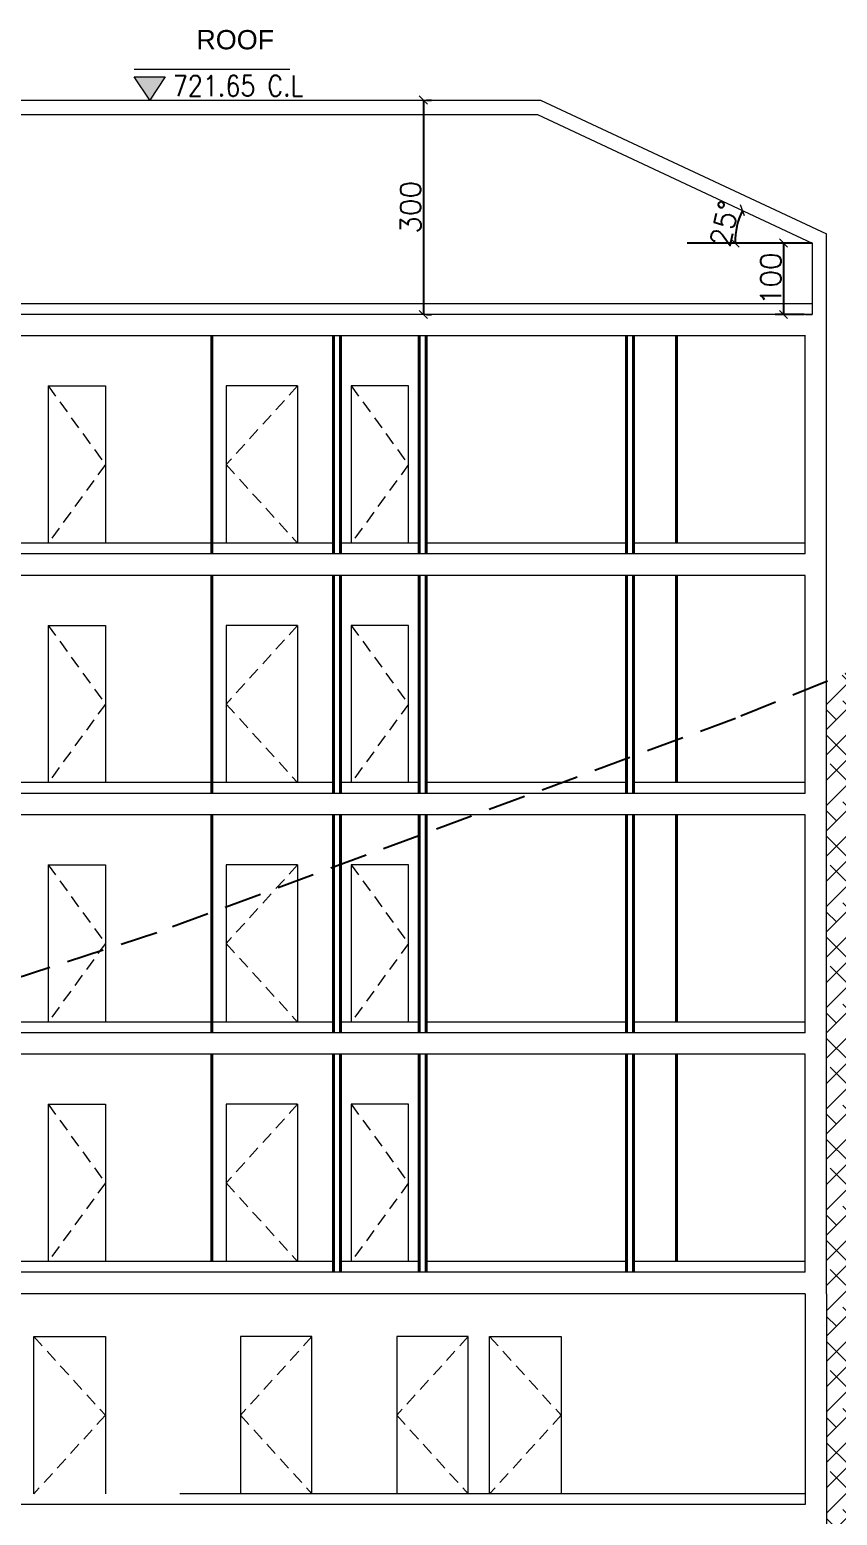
# Model space of a CAD drawing. Header units: metres. Extents: x -322116 to -321123, y -26723 to -26468.
# Drawn here: x -321892.83 to -321881.54, y -26711.66 to -26690.87 of the extents above; entities that cross this region are included whole.
import ezdxf

# ---------------------------------------------------------------- set-up
doc = ezdxf.new("R2010")
doc.units = ezdxf.units.M
doc.header["$LTSCALE"] = 7
doc.header["$MEASUREMENT"] = 0
doc.header["$PDMODE"] = 34
doc.header["$PDSIZE"] = 0.5
for name, pattern in [('1363-TXX-A-XXX-Plots layouts-R02$0$HIDDEN', [0.375, 0.25, -0.125]), ('Hidden', [9.525, 6.35, -3.175]), ('Keyplan G01-C$0$DASHED2', [0.375, 0.25, -0.125])]:
    doc.linetypes.add(name, pattern=pattern)
for name, color, linetype, lineweight in [('1363TX15X-AS301$0$A-FLOR-IDEN', 4, 'Continuous', 18), ('A-ANNO-TXT3', 6, 'Continuous', 30), ('A-DOOR', 134, 'Continuous', 18), ('A-FLOR-HIDN', 9, 'Hidden', 13), ('A-GRID-DIMS', 142, 'Continuous', 9), ('A-WALL-BLWO', 7, 'Continuous', 40), ('L-Structure', 5, 'Continuous', 15), ('plaster', 1, 'Continuous', 0), ('XREF-W09-A-ELEV04$0$A--SECT-TILE', 32, 'Continuous', 5)]:
    doc.layers.add(name, color=color, linetype=linetype, lineweight=lineweight)
doc.layers.add('Layer1', color=2, linetype='Continuous')
doc.styles.add('1363TX15X-AS301$0$EG_SIMPLEX', font='SIMPLEX.shx')
doc.styles.add('EG_SIMPLEX', font='SIMPLEX.shx')
doc.styles.get("Standard").update_dxf_attribs({"font": 'romans.shx', "height": 0.5})
doc.dimstyles.new('ERGA-M-0200', dxfattribs={"dimscale": 1.15, "dimtxt": 0.2, "dimasz": 0.2, "dimexe": 0.1, "dimexo": 0.1, "dimgap": 0.06, "dimtad": 1, "dimdec": 1, "dimlfac": 100, "dimrnd": 5, "dimdsep": 46, "dimtxsty": 'EG_SIMPLEX', "dimblk1": 'OBLIQUE', "dimblk2": 'OBLIQUE', "dimsah": 1, "dimcen": 0.3, "dimclrd": 256, "dimclre": 256, "dimclrt": 2, "dimadec": 0, "dimazin": 0, "dimtfac": 1, "dimtdec": 1, "dimtix": 1, "dimtmove": 2, "dimatfit": 3, "dimldrblk": 'OBLIQUE', "dimfxl": 1, "dimtolj": 1, "dimtzin": 0, "dimarcsym": 0})

# ---------------------------------------------------------------- blocks, each defined once
blk = doc.blocks.new('TOPO')
at = {"layer": 'Layer1', "linetype": 'Keyplan G01-C$0$DASHED2', "ltscale": 0.3, "elevation": 0.001}
blk.add_lwpolyline([(-321873.759, -26698.269), (-321878.021, -26698.509), (-321882.959, -26700.509), (-321891.057, -26703.509), (-321903.336, -26707.509), (-321906.638, -26708.209), (-321907.321, -26708.509), (-321908.638, -26709.166), (-321909.064, -26709.509), (-321910.868, -26711.509), (-321912.73, -26713.509)], dxfattribs=at)
blk = doc.blocks.new('*U133')
blk.add_hatch(color=256).paths.add_polyline_path([(150, 225), (-150, 225), (0, 0)])
blk.add_line((-150, 300), (1362, 300))
blk.add_lwpolyline([(-150, 225), (150, 225), (0, 0)], close=True)
at = {"style": '1363TX15X-AS301$0$EG_SIMPLEX', "width": 0.85}
for tag, p in [('F.F.L.', (225, 375)), ('C.L.', (225, 39))]:
    blk.add_attdef(tag, p, '', height=200, dxfattribs=at)
blk = doc.blocks.new('_OBLIQUE')
at = {"color": 0, "linetype": 'ByBlock'}
blk.add_line((-0.5, -0.5), (0.5, 0.5), dxfattribs=at)
blk = doc.blocks.new('*D78')
at = {"layer": 'A-GRID-DIMS', "lineweight": -2, "transparency": 16777216}
for p, q in [((-321887.326, -26691.859), (-321887.326, -26694.859)), ((-321887.283, -26691.859), (-321887.211, -26691.859)), ((-321887.283, -26694.859), (-321887.211, -26694.859))]:
    blk.add_line(p, q, dxfattribs=at)
at = {"layer": 'Defpoints', "color": 0, "transparency": 16777216}
for p in [(-321887.398, -26691.859, -0.001), (-321887.398, -26694.859, 0), (-321887.326, -26694.859)]:
    blk.add_point(p, dxfattribs=at)
at = {"layer": 'A-GRID-DIMS', "lineweight": -2, "transparency": 16777216, "xscale": 0.115, "yscale": 0.115, "zscale": 0.115}
for p, rotation in [((-321887.326, -26691.859), 90), ((-321887.326, -26694.859), 270)]:
    blk.add_blockref('_OBLIQUE', p, dxfattribs=dict(at, rotation=rotation))
at = {"layer": 'A-GRID-DIMS', "color": 2, "transparency": 16777216, "insert": (-321887.505, -26693.359), "char_height": 0.2875, "attachment_point": 5, "rotation": 90, "style": 'EG_SIMPLEX'}
blk.add_mtext('\\A1;300', dxfattribs=at)
blk = doc.blocks.new('*D103')
at = {"layer": 'A-GRID-DIMS', "lineweight": -2, "transparency": 16777216}
for p, q in [((-321882.001, -26693.859), (-321882.403, -26693.859)), ((-321882.288, -26693.859), (-321882.288, -26694.859)), ((-321882.001, -26694.859), (-321882.403, -26694.859))]:
    blk.add_line(p, q, dxfattribs=at)
at = {"layer": 'Defpoints', "color": 0, "transparency": 16777216}
for p in [(-321881.886, -26693.859, -0.001), (-321882.288, -26694.859), (-321881.886, -26694.859, 0)]:
    blk.add_point(p, dxfattribs=at)
at = {"layer": 'A-GRID-DIMS', "lineweight": -2, "transparency": 16777216, "xscale": 0.115, "yscale": 0.115, "zscale": 0.115}
for p, rotation in [((-321882.288, -26693.859), 90), ((-321882.288, -26694.859), 270)]:
    blk.add_blockref('_OBLIQUE', p, dxfattribs=dict(at, rotation=rotation))
at = {"layer": 'A-GRID-DIMS', "color": 2, "transparency": 16777216, "insert": (-321882.466, -26694.359), "char_height": 0.2875, "attachment_point": 5, "rotation": 90, "style": 'EG_SIMPLEX'}
blk.add_mtext('\\A1;100', dxfattribs=at)
blk = doc.blocks.new('*D109')
at = {"layer": 'A-GRID-DIMS', "lineweight": -2, "transparency": 16777216}
blk.add_arc((-321881.886, -26693.859), 1.079, 154.9058, 180, dxfattribs=at)
at = {"layer": 'Defpoints', "color": 0, "transparency": 16777216}
for p in [(-321885.729, -26692.059, 0), (-321882.919, -26693.548), (-321883.634, -26693.859, 0), (-321881.886, -26693.859, 0), (-321881.886, -26693.859, 0)]:
    blk.add_point(p, dxfattribs=at)
at = {"layer": 'A-GRID-DIMS', "lineweight": -2, "transparency": 16777216, "xscale": 0.115, "yscale": 0.115, "zscale": 0.115}
for p, rotation in [((-321882.863, -26693.401), 64.90581409019416), ((-321882.965, -26693.859), 270.0000000000885)]:
    blk.add_blockref('_OBLIQUE', p, dxfattribs=dict(at, rotation=rotation))
at = {"layer": 'A-GRID-DIMS', "color": 2, "transparency": 16777216, "insert": (-321883.113, -26693.586), "char_height": 0.2875, "attachment_point": 5, "rotation": 77.4529, "style": 'EG_SIMPLEX'}
blk.add_mtext('\\A1;25°', dxfattribs=at)

msp = doc.modelspace()

# ---------------------------------------------------------------- hatches: boundary and pattern name
at = {"layer": 'plaster'}
h = msp.add_hatch(dxfattribs=at)
h.set_pattern_fill('ANSI38', color=256, scale=2)
h.paths.add_polyline_path([(-321871.2168, -26698.2687), (-321873.7587, -26698.2687), (-321873.7587, -26699.3162), (-321871.2168, -26699.3162)])
h.paths.add_polyline_path([(-321873.7587, -26698.2687), (-321878.021, -26698.5087), (-321878.7623, -26698.809), (-321878.7623, -26699.8667), (-321877.6813, -26699.3162), (-321873.7587, -26699.3162)])
h.paths.add_polyline_path([(-321878.7623, -26698.809), (-321881.6857, -26699.9929), (-321881.6857, -26701.8587), (-321881.6857, -26705.2087), (-321881.6857, -26708.5587), (-321881.6857, -26714.9087), (-321906.6385, -26714.9087), (-321906.6385, -26709.1659), (-321908.6385, -26709.1683), (-321908.6385, -26712.4336), (-321907.4976, -26712.4336), (-321907.4976, -26715.9813), (-321880.3848, -26715.9813), (-321880.3848, -26700.6929), (-321878.7623, -26699.8667)])
h.paths.add_polyline_path([(-321908.6385, -26709.1683), (-321908.6405, -26709.1683), (-321911.6385, -26712.7207), (-321911.6385, -26719.7087), (-321911.6385, -26720.6938), (-321910.5709, -26720.6938), (-321910.5709, -26712.4336), (-321908.6385, -26712.4336)])
h.paths.add_polyline_path([(-321911.6385, -26719.7087), (-321915.0219, -26719.7087), (-321915.0219, -26720.6938), (-321911.6385, -26720.6938)])
h.paths.add_polyline_path([(-321908.08, -26712.9139), (-321907.1969, -26712.9139), (-321907.1969, -26712.4827), (-321908.08, -26712.4827)], flags=25)
h.paths.add_polyline_path([(-321912.4777, -26713.0407), (-321910.8999, -26713.0407), (-321910.8999, -26712.6087), (-321912.4777, -26712.6087)], flags=9)

# ---------------------------------------------------------------- linework, layer by layer
at = {"color": 8, "transparency": 33554623}
msp.add_line((-321881.8857, -26693.8587, 0), (-321883.6339, -26693.8587, 0), dxfattribs=at)
at = {"layer": 'A-DOOR'}
for p, q in [((-321892.5759, -26695.8587, 0.0005), (-321891.7759, -26695.8587, 0.0005)), ((-321889.0857, -26695.8587, 0.0005), (-321890.0857, -26695.8587, 0.0005)), ((-321892.5759, -26699.2087, 0.0005), (-321891.7759, -26699.2087, 0.0005)), ((-321889.0857, -26699.2087, 0.0005), (-321890.0857, -26699.2087, 0.0005)), ((-321892.5759, -26702.5587, 0.0005), (-321891.7759, -26702.5587, 0.0005)), ((-321889.0857, -26702.5587, 0.0005), (-321890.0857, -26702.5587, 0.0005)), ((-321892.5759, -26705.9087, 0.0008), (-321891.7759, -26705.9087, 0.0008)), ((-321889.0857, -26705.9087, 0.0008), (-321890.0857, -26705.9087, 0.0008))]:
    msp.add_line(p, q, dxfattribs=at)
for points, elevation in [([(-321892.5759, -26695.8587), (-321892.5759, -26698.0587)], 0.0002), ([(-321891.7759, -26695.8587), (-321891.7759, -26698.0587)], 0.0002), ([(-321890.0857, -26695.8587), (-321890.0857, -26698.0587)], 0.0002), ([(-321889.0857, -26695.8587), (-321889.0857, -26698.0587)], 0.0002), ([(-321887.5357, -26698.0587), (-321887.5357, -26695.8587), (-321888.3357, -26695.8587), (-321888.3357, -26698.0587)], 0.0002), ([(-321892.5759, -26699.2087), (-321892.5759, -26701.4087)], 0.0002), ([(-321891.7759, -26699.2087), (-321891.7759, -26701.4087)], 0.0002), ([(-321890.0857, -26699.2087), (-321890.0857, -26701.4087)], 0.0002), ([(-321889.0857, -26699.2087), (-321889.0857, -26701.4087)], 0.0002), ([(-321887.5357, -26701.4087), (-321887.5357, -26699.2087), (-321888.3357, -26699.2087), (-321888.3357, -26701.4087)], 0.0002), ([(-321892.5759, -26702.5587), (-321892.5759, -26704.7587)], 0.0002), ([(-321891.7759, -26702.5587), (-321891.7759, -26704.7587)], 0.0002), ([(-321890.0857, -26702.5587), (-321890.0857, -26704.7587)], 0.0002), ([(-321889.0857, -26702.5587), (-321889.0857, -26704.7587)], 0.0002), ([(-321887.5357, -26704.7587), (-321887.5357, -26702.5587), (-321888.3357, -26702.5587), (-321888.3357, -26704.7587)], 0.0002), ([(-321892.5759, -26705.9087), (-321892.5759, -26708.1087)], 0.0005), ([(-321891.7759, -26705.9087), (-321891.7759, -26708.1087)], 0.0005), ([(-321890.0857, -26705.9087), (-321890.0857, -26708.1087)], 0.0005), ([(-321889.0857, -26705.9087), (-321889.0857, -26708.1087)], 0.0005), ([(-321887.5357, -26708.1087), (-321887.5357, -26705.9087), (-321888.3357, -26705.9087), (-321888.3357, -26708.1087)], 0.0005), ([(-321892.7759, -26711.3587), (-321892.7759, -26709.1587), (-321891.7759, -26709.1587), (-321891.7759, -26711.3587)], 0), ([(-321888.8857, -26711.3587), (-321888.8857, -26709.1587), (-321889.8857, -26709.1587), (-321889.8857, -26711.3587)], 0), ([(-321886.699, -26711.3587), (-321886.699, -26709.1587), (-321887.699, -26709.1587), (-321887.699, -26711.3587)], 0.0007), ([(-321886.399, -26711.3587), (-321886.399, -26709.1587), (-321885.399, -26709.1587), (-321885.399, -26711.3587)], 0.0007)]:
    msp.add_lwpolyline(points, dxfattribs=dict(at, elevation=elevation))
at = {"layer": 'A-FLOR-HIDN', "linetype": '1363-TXX-A-XXX-Plots layouts-R02$0$HIDDEN', "ltscale": 5}
msp.add_line((-321881.9857, -26711.3587, 94.8236), (-321900.9385, -26711.3587, -579.405), dxfattribs=at)
at = {"layer": 'A-FLOR-HIDN', "linetype": '1363-TXX-A-XXX-Plots layouts-R02$0$HIDDEN', "ltscale": 0.1}
for points, elevation in [([(-321892.5759, -26695.8587), (-321891.7759, -26696.9587), (-321892.5759, -26698.0587)], 0.0002), ([(-321889.0857, -26695.8587), (-321890.0857, -26696.9587), (-321889.0857, -26698.0587)], 0.0002), ([(-321888.3357, -26695.8587), (-321887.5357, -26696.9587), (-321888.3357, -26698.0587)], 0.0002), ([(-321892.5759, -26699.2087), (-321891.7759, -26700.3087), (-321892.5759, -26701.4087)], 0.0002), ([(-321889.0857, -26699.2087), (-321890.0857, -26700.3087), (-321889.0857, -26701.4087)], 0.0002), ([(-321888.3357, -26699.2087), (-321887.5357, -26700.3087), (-321888.3357, -26701.4087)], 0.0002), ([(-321892.5759, -26702.5587), (-321891.7759, -26703.6587), (-321892.5759, -26704.7587)], 0.0002), ([(-321889.0857, -26702.5587), (-321890.0857, -26703.6587), (-321889.0857, -26704.7587)], 0.0002), ([(-321888.3357, -26702.5587), (-321887.5357, -26703.6587), (-321888.3357, -26704.7587)], 0.0002), ([(-321892.5759, -26705.9087), (-321891.7759, -26707.0087), (-321892.5759, -26708.1087)], 0.0005), ([(-321889.0857, -26705.9087), (-321890.0857, -26707.0087), (-321889.0857, -26708.1087)], 0.0005), ([(-321888.3357, -26705.9087), (-321887.5357, -26707.0087), (-321888.3357, -26708.1087)], 0.0005), ([(-321892.7759, -26709.1587), (-321891.7759, -26710.2587), (-321892.7759, -26711.3587)], 0), ([(-321888.8857, -26709.1587), (-321889.8857, -26710.2587), (-321888.8857, -26711.3587)], 0), ([(-321886.699, -26709.1587), (-321887.699, -26710.2587), (-321886.699, -26711.3587)], 0.0007), ([(-321886.399, -26709.1587), (-321885.399, -26710.2587), (-321886.399, -26711.3587)], 0.0007)]:
    msp.add_lwpolyline(points, dxfattribs=dict(at, elevation=elevation))
at = {"layer": 'A-WALL-BLWO'}
for p, q in [((-321890.2857, -26695.1587, 0.0007), (-321890.2857, -26698.2087, 0.0007)), ((-321888.5857, -26695.1587, -0.0005), (-321888.5857, -26698.2087, -0.0005)), ((-321888.4857, -26695.1587, 0.0001), (-321888.4857, -26698.2087, 0.0001)), ((-321887.3857, -26695.1587, 0.0007), (-321887.3857, -26698.2087, 0.0007)), ((-321887.2857, -26695.1587, 0.0014), (-321887.2857, -26698.2087, 0.0014)), ((-321884.4857, -26695.1587, 0.0005), (-321884.4857, -26698.2087, 0.0005)), ((-321884.3857, -26695.1587, 0.0005), (-321884.3857, -26698.2087, 0.0005)), ((-321883.7857, -26695.1587, 0), (-321883.7857, -26698.0587, 0)), ((-321890.2857, -26698.5087, 0.0007), (-321890.2857, -26701.5587, 0.0007)), ((-321888.5857, -26698.5087, -0.0005), (-321888.5857, -26701.5587, -0.0005)), ((-321888.4857, -26698.5087, 0.0001), (-321888.4857, -26701.5587, 0.0001)), ((-321887.3857, -26698.5087, 0.0007), (-321887.3857, -26701.5587, 0.0007)), ((-321887.2857, -26698.5087, 0.0014), (-321887.2857, -26701.5587, 0.0014)), ((-321884.4857, -26698.5087, 0.0005), (-321884.4857, -26701.5587, 0.0005)), ((-321884.3857, -26698.5087, 0.0005), (-321884.3857, -26701.5587, 0.0005)), ((-321883.7857, -26698.5087, 0), (-321883.7857, -26701.4087, 0)), ((-321890.2857, -26701.8587, 0.0007), (-321890.2857, -26704.9087, 0.0007)), ((-321888.5857, -26701.8587, -0.0005), (-321888.5857, -26704.9087, -0.0005)), ((-321888.4857, -26701.8587, 0.0001), (-321888.4857, -26704.9087, 0.0001)), ((-321887.3857, -26701.8587, 0.0007), (-321887.3857, -26704.9087, 0.0007)), ((-321887.2857, -26701.8587, 0.0014), (-321887.2857, -26704.9087, 0.0014)), ((-321884.4857, -26701.8587, 0.0005), (-321884.4857, -26704.9087, 0.0005)), ((-321884.3857, -26701.8587, 0.0005), (-321884.3857, -26704.9087, 0.0005)), ((-321883.7857, -26701.8587, 0), (-321883.7857, -26704.7587, 0)), ((-321890.2857, -26705.2087, 0.0001), (-321890.2857, -26708.1087, -0.0002)), ((-321888.5857, -26705.2087, 0), (-321888.5857, -26708.2587, 0)), ((-321888.4857, -26705.2087, 0.0007), (-321888.4857, -26708.2587, 0.0007)), ((-321887.3857, -26705.2087, 0.0001), (-321887.3857, -26708.2587, 0.0001)), ((-321887.2857, -26705.2087, 0.0008), (-321887.2857, -26708.2587, 0.0008)), ((-321884.4857, -26705.2087, 0), (-321884.4857, -26708.2587, 0)), ((-321884.3857, -26705.2087, 0), (-321884.3857, -26708.2587, 0)), ((-321883.7857, -26705.2087, 0), (-321883.7857, -26708.1087, 0))]:
    msp.add_line(p, q, dxfattribs=at)
at = {"layer": 'L-Structure'}
for p, q in [((-321881.6857, -26698.5087), (-321881.6857, -26693.7303, 0.0002)), ((-321881.8857, -26694.8587, 0.0002), (-321898.6422, -26694.8587, 0.0002)), ((-321881.9815, -26694.8587, 0.0002), (-321881.8857, -26694.8587, 0.0002)), ((-321881.9815, -26695.1587, 0.0002), (-321900.4357, -26695.1587, -0.0004)), ((-321881.9857, -26698.2087, 0.0007), (-321881.9857, -26695.1587, 0.0007)), ((-321881.9857, -26698.2087, 0.0001), (-321903.0857, -26698.2087, 0)), ((-321881.9857, -26698.5087, 0.0001), (-321900.4357, -26698.5087, 0.0001)), ((-321881.9857, -26701.5587, 0.0007), (-321881.9857, -26698.5087, 0.0007)), ((-321881.6857, -26701.8587), (-321881.6857, -26698.5087)), ((-321881.9857, -26701.5587, 0.0001), (-321900.4357, -26701.5587, 0.0001)), ((-321881.9857, -26701.8587, 0.0001), (-321900.4357, -26701.8587, 0.0001)), ((-321881.9857, -26704.9087, 0.0007), (-321881.9857, -26701.8587, 0.0007)), ((-321881.6857, -26705.2087), (-321881.6857, -26701.8587)), ((-321881.9857, -26704.9087, 0.0001), (-321900.4357, -26704.9087, 0.0001)), ((-321881.9857, -26705.2087, 0.0001), (-321900.4357, -26705.2087, 0.0001)), ((-321881.9857, -26708.2587, 0.0007), (-321881.9857, -26705.2087, 0.0007)), ((-321881.6857, -26708.5587), (-321881.6857, -26705.2087)), ((-321881.9857, -26708.2587, 0.0007), (-321900.4357, -26708.2587, 0.0014)), ((-321881.9857, -26708.5587, 0.0007), (-321899.8357, -26708.5587, 0.0007)), ((-321881.9857, -26711.5087, 105.4956), (-321906.3385, -26711.5087, -771.505))]:
    msp.add_line(p, q, dxfattribs=at)
for points, elevation in [([(-321898.8422, -26694.8587), (-321898.8422, -26693.7317), (-321894.7422, -26691.8587), (-321885.6857, -26691.8587), (-321881.6857, -26693.7303)], 0), ([(-321898.6422, -26694.8587), (-321898.6422, -26693.8587), (-321894.6976, -26692.0587), (-321885.7293, -26692.0587), (-321881.8857, -26693.8587), (-321881.8857, -26694.8587)], 0), ([(-321881.6857, -26708.5587), (-321881.6857, -26714.9087), (-321906.6385, -26714.9087), (-321906.6385, -26708.2587)], 0.0007), ([(-321881.9857, -26708.5587), (-321881.9857, -26711.5087)], 0.0007)]:
    msp.add_lwpolyline(points, dxfattribs=dict(at, elevation=elevation))
at = {"layer": 'XREF-W09-A-ELEV04$0$A--SECT-TILE'}
for p, q in [((-321881.8857, -26694.7087, 877.0008), (-321898.6422, -26694.7087, 877.0008)), ((-321888.5857, -26698.0587, 0.0002), (-321900.4357, -26698.0587, -0.0001)), ((-321887.3857, -26698.0587, 0.0002), (-321888.4857, -26698.0587, 0.0002)), ((-321884.4857, -26698.0587, 0.0002), (-321887.2857, -26698.0587, 0.0001)), ((-321881.9857, -26698.0587, 0.0002), (-321884.3857, -26698.0587, 0.0001)), ((-321888.5857, -26701.4087, 0.0002), (-321900.4357, -26701.4087, -0.0001)), ((-321887.3857, -26701.4087, 0.0002), (-321888.4857, -26701.4087, 0.0002)), ((-321884.4857, -26701.4087, 0.0002), (-321887.2857, -26701.4087, 0.0001)), ((-321881.9857, -26701.4087, 0.0002), (-321884.3857, -26701.4087, 0.0001)), ((-321888.5857, -26704.7587, 0.0002), (-321900.4357, -26704.7587, -0.0001)), ((-321887.3857, -26704.7587, 0.0002), (-321888.4857, -26704.7587, 0.0002)), ((-321884.4857, -26704.7587, 0.0002), (-321887.2857, -26704.7587, 0.0001)), ((-321881.9857, -26704.7587, 0.0002), (-321884.3857, -26704.7587, 0.0001)), ((-321888.5857, -26708.1087, 0.0005), (-321900.4357, -26708.1087, 0.0008)), ((-321887.3857, -26708.1087, 0.0005), (-321888.4857, -26708.1087, 0.0005)), ((-321884.4857, -26708.1087, 0.0012), (-321887.2857, -26708.1087, 0.0012)), ((-321881.9857, -26708.1087, 0.0006), (-321884.3857, -26708.1087, 0.0006))]:
    msp.add_line(p, q, dxfattribs=at)

# ---------------------------------------------------------------- block references
at = {"layer": '1363TX15X-AS301$0$A-FLOR-IDEN'}
ref = msp.add_blockref('*U133', (-321891.1554, -26691.8587, 0.0002), dxfattribs=dict(at, xscale=0.00144, yscale=0.00144, zscale=0.00144))
ref.add_attrib('C.L.', '721.65 C.L', (-321890.8314, -26691.8021, 0.0002), dxfattribs={"layer": '0', "height": 0.288, "style": '1363TX15X-AS301$0$EG_SIMPLEX', "width": 0.85})
at = {"layer": 'A-WALL-BLWO'}
msp.add_blockref('TOPO', (0, 0), dxfattribs=at)

# ---------------------------------------------------------------- texts
at = {"layer": 'A-ANNO-TXT3', "lineweight": 5, "insert": (-321890.5031, -26690.8777, 877.0002), "char_height": 0.27, "attachment_point": 1, "rotation": 359.90083}
msp.add_mtext_dynamic_manual_height_columns('\\A1;{\\fArial Unicode MS|b0|i0|c0|p34;ROOF}', width=1.423931, gutter_width=3.0774, heights=[0.4674], dxfattribs=at)

# ---------------------------------------------------------------- dimensions: what is measured, and where the dimension line sits
at = {"layer": 'A-GRID-DIMS'}
for base, p1, p2, picture, middle in [((-321887.3264, -26694.8587), (-321887.3979, -26691.8587, -0.0005), (-321887.3979, -26694.8587, 0.0002), '*D78', (-321887.5046, -26693.3587)), ((-321882.2881, -26694.8587), (-321881.8857, -26693.8587, -0.0005), (-321881.8857, -26694.8587, 0.0002), '*D103', (-321882.4664, -26694.3587))]:
    dim = msp.add_linear_dim(base=base, p1=p1, p2=p2, angle=90, dimstyle='ERGA-M-0200', override={"dimtxt": 0.25, "dimasz": 0.1, "dimgap": 0.03, "dimfxl": 100}, dxfattribs=at)
    dim.commit()
    dim.dimension.update_dxf_attribs({"geometry": picture, "text_midpoint": middle})
dim = msp.add_angular_dim_2l(base=(-321882.9193, -26693.548), line1=((-321885.7293, -26692.0587, 0), (-321881.8857, -26693.8587, 0)), line2=((-321881.8857, -26693.8587, 0), (-321883.6339, -26693.8587, 0)), dimstyle='ERGA-M-0200', override={"dimtxt": 0.25, "dimasz": 0.1, "dimgap": 0.03, "dimfxl": 100}, dxfattribs=at)
dim.commit()
dim.dimension.update_dxf_attribs({"geometry": '*D109', "text_midpoint": (-321883.1132, -26693.5855)})

doc.saveas('drawing.dxf')
